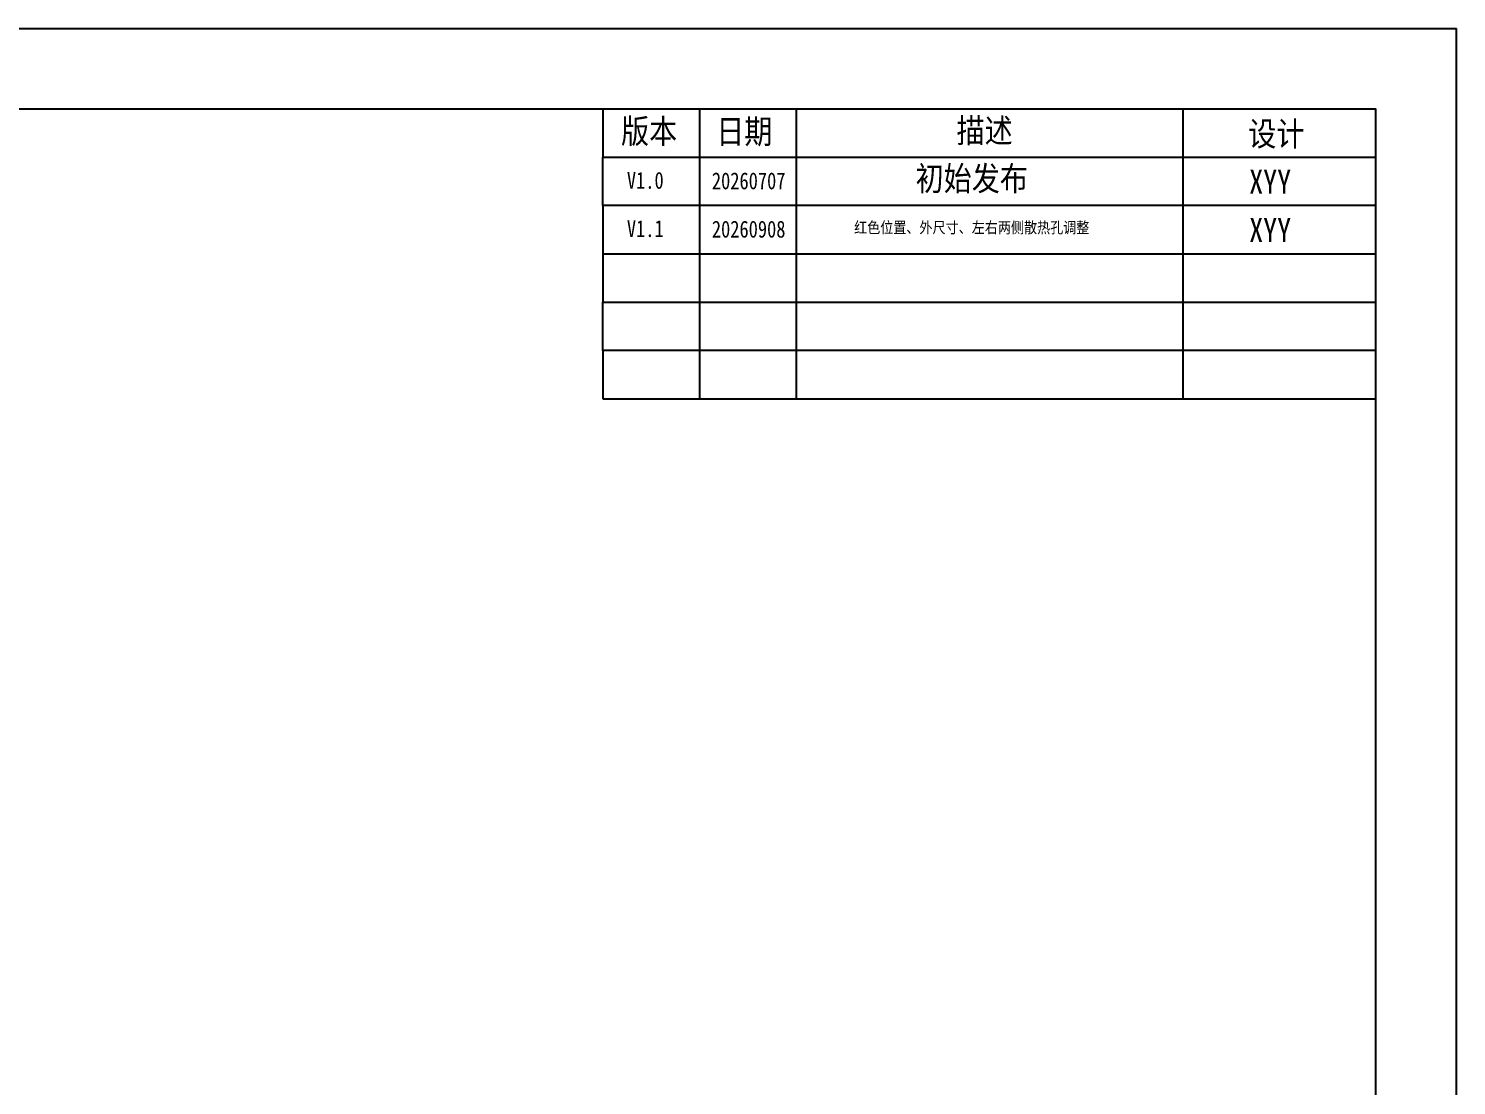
# Model space of a CAD drawing. Header units: millimetres. Extents: x 0 to 8948, y -1340 to 1100.
# Drawn here: x 7138.5 to 7581.8, y -568.2 to -239.9 of the extents above; entities that cross this region are included whole.
import ezdxf

# ---------------------------------------------------------------- set-up
doc = ezdxf.new("R2010")
doc.units = ezdxf.units.MM
doc.header["$LTSCALE"] = 85.25
doc.layers.get('0').update_dxf_attribs({"linetype": 'CONTINUOUS'})
doc.styles.get("Standard").update_dxf_attribs({"font": 'txt', "width": 0.85})
doc.styles.add('TEXTSTYLE_1', font='gdt', dxfattribs={"width": 0.8})

msp = doc.modelspace()

# ---------------------------------------------------------------- linework, layer by layer
at = {"color": 7, "linetype": 'Continuous'}
for p in [(6031.815, -239.944), (7581.815, -1339.944)]:
    msp.add_line(p, (7581.815, -239.944), dxfattribs=at)
for p, q in [((7346.815, -264.944), (7346.815, -309.944)), ((7376.815, -264.944), (7376.815, -309.944)), ((7496.815, -264.944), (7496.815, -309.944)), ((7316.815, -309.944), (7316.815, -324.944)), ((7346.815, -309.944), (7346.815, -354.944)), ((7376.815, -309.944), (7376.815, -354.944)), ((7496.815, -309.944), (7496.815, -354.944)), ((7316.815, -339.944), (7316.815, -324.944)), ((7316.815, -324.944), (7556.815, -324.944)), ((7556.815, -339.944), (7316.815, -339.944)), ((7316.815, -339.944), (7316.815, -354.944)), ((7316.815, -354.944), (7556.815, -354.944))]:
    msp.add_line(p, q)
msp.add_lwpolyline([(6056.815, -1314.944), (7556.815, -1314.944), (7556.815, -264.944), (6056.815, -264.944)], close=True, dxfattribs=at)
for points in [[(7556.815, -294.944), (7316.815, -294.944), (7316.815, -309.944), (7556.815, -309.944), (7556.815, -264.944), (7316.815, -264.944), (7316.815, -279.944)], [(7316.815, -294.944), (7316.815, -279.944), (7556.815, -279.944)]]:
    msp.add_lwpolyline(points)

# ---------------------------------------------------------------- texts
at = {"lineweight": -3, "char_height": 7.5163, "attachment_point": 5}
for s, insert, width in [('{\\fSimSun|b0|i0|c134|p54;版本}', (7331.155, -272.256), 32.26492), ('{\\fSimSun|b0|i0|c134|p54;日期}', (7360.707, -272.361), 32.26492), ('{\\fSimSun|b0|i0|c134|p54;描述}', (7435.315, -272.052), 32.26492), ('{\\fSimSun|b0|i0|c134|p54;设计}', (7525.897, -273.067), 32.26492), ('{\\fSimSun|b0|i0|c134|p54;初始发布}', (7431.325, -286.947), 49.01933), ('{\\fSimSun|b0|i0|c134|p54;XYY}', (7523.98, -287.499), 32.26492), ('{\\fSimSun|b0|i0|c134|p54;XYY}', (7523.98, -302.499), 32.26492)]:
    msp.add_mtext(s, dxfattribs=dict(at, insert=insert, width=width))
at = {"insert": (7324.249, -284.462), "char_height": 5.25, "width": 18.95171, "attachment_point": 1, "style": 'TEXTSTYLE_1'}
msp.add_mtext('{\\fSimSun|b0|i0|c0|p2;V1.0}', dxfattribs=at)
at = {"color": 0, "insert": (7350.639, -284.621), "char_height": 5.25, "width": 28.21107, "attachment_point": 1, "style": 'TEXTSTYLE_1'}
msp.add_mtext('{\\fSimSun|b0|i0|c134|p54;20260707}', dxfattribs=at)
at = {"color": 1, "char_height": 5.25, "attachment_point": 1, "style": 'TEXTSTYLE_1'}
for s, insert, width in [('{\\fSimSun|b0|i0|c0|p2;V1.\\fSimSun|b0|i0|c134|p2;1}', (7324.249, -299.462), 18.95171), ('{\\fSimSun|b0|i0|c134|p54;20260908}', (7350.639, -299.621), 28.21107)]:
    msp.add_mtext(s, dxfattribs=dict(at, insert=insert, width=width))
at = {"color": 1, "lineweight": -3, "insert": (7431.325, -301.947), "char_height": 3.5, "width": 93.1066, "attachment_point": 5}
msp.add_mtext('{\\fSimSun|b0|i0|c134|p54;红色位置、外尺寸、左右两侧散热孔调整}', dxfattribs=at)

doc.saveas('drawing.dxf')
